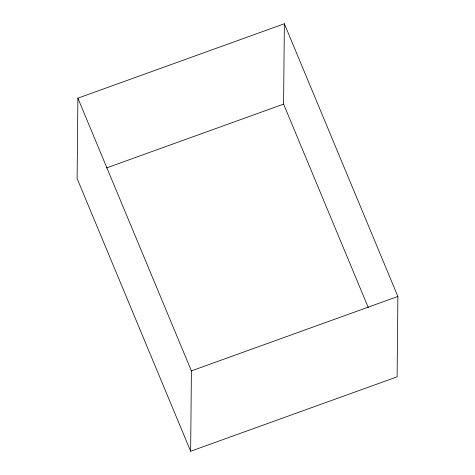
<?xml version="1.0" encoding="UTF-8"?>
<svg xmlns="http://www.w3.org/2000/svg" width="475" height="475" viewBox="0 0 475 475"><rect width="100%" height="100%" fill="white"/><g stroke="black" fill="none" stroke-linecap="round" stroke-linejoin="round"><path stroke-width="0.71" d="M77.882 98.165L77.116 178.529L190.641 451.25L397.118 376.835L397.884 296.471L284.359 23.75L77.882 98.165L191.407 370.886L190.641 451.25M368.38 307.8L283.593 104.114L284.359 23.75M106.412 167.972L283.593 104.114M191.407 370.886L397.884 296.471"/></g></svg>
